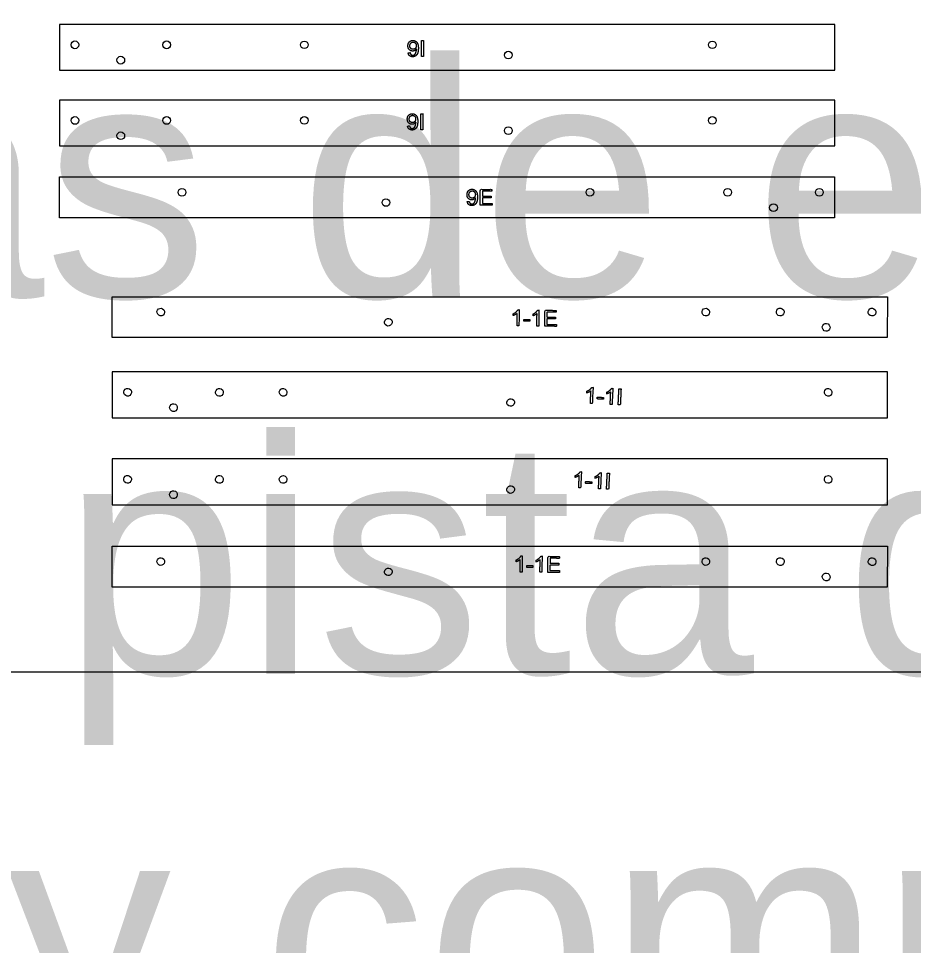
# Model space of a CAD drawing. Header units: millimetres. Extents: x -47944 to 26607, y -7127 to 10342.
# Drawn here: x 19271 to 20241, y -3070 to -2065 of the extents above; entities that cross this region are included whole.
import ezdxf

# ---------------------------------------------------------------- set-up
doc = ezdxf.new("R2010")
doc.units = ezdxf.units.MM
doc.header["$MEASUREMENT"] = 0
doc.layers.add('CNC 18MM', color=7, linetype='Continuous')
doc.layers.add('CORTE', color=5, linetype='Continuous', lineweight=0)
doc.layers.add('MARCADO DE PISTAS', color=1, linetype='Continuous', lineweight=0)

# ---------------------------------------------------------------- blocks, each defined once
blk = doc.blocks.new('BLOCK 173')
at = {"layer": 'CORTE', "color": 255, "lineweight": 5}
blk.add_open_spline([(9.0469, 4.7697), (9.0469, 4.7729), (9.0444, 4.7753), (9.0413, 4.7753), (9.0382, 4.7753), (9.0357, 4.7729), (9.0357, 4.7697), (9.0357, 4.7667), (9.0382, 4.7642), (9.0413, 4.7642), (9.0444, 4.7642), (9.0469, 4.7667), (9.0469, 4.7697), (9.0469, 4.7697), (9.0469, 4.7697), (9.0469, 4.7697)], degree=3, knots=[0, 0, 0, 0, 1, 1, 1, 2, 2, 2, 3, 3, 3, 4, 4, 4, 5, 5, 5, 5], dxfattribs=at)
blk = doc.blocks.new('BLOCK 174')
at = {"layer": 'CORTE', "color": 255, "lineweight": 5}
blk.add_open_spline([(9.3429, 4.9234), (9.3429, 4.9265), (9.3403, 4.929), (9.3373, 4.929), (9.3342, 4.929), (9.3317, 4.9265), (9.3317, 4.9234), (9.3317, 4.9203), (9.3342, 4.9178), (9.3373, 4.9178), (9.3403, 4.9178), (9.3429, 4.9203), (9.3429, 4.9234), (9.3429, 4.9234), (9.3429, 4.9234), (9.3429, 4.9234)], degree=3, knots=[0, 0, 0, 0, 1, 1, 1, 2, 2, 2, 3, 3, 3, 4, 4, 4, 5, 5, 5, 5], dxfattribs=at)
blk = doc.blocks.new('BLOCK 175')
at = {"layer": 'CORTE', "color": 255, "lineweight": 5}
blk.add_open_spline([(9.7378, 5.1686), (9.7378, 5.1718), (9.7353, 5.1742), (9.7322, 5.1742), (9.7291, 5.1742), (9.7267, 5.1718), (9.7267, 5.1686), (9.7267, 5.1656), (9.7291, 5.163), (9.7322, 5.163), (9.7353, 5.163), (9.7378, 5.1656), (9.7378, 5.1686), (9.7378, 5.1686), (9.7378, 5.1686), (9.7378, 5.1686)], degree=3, knots=[0, 0, 0, 0, 1, 1, 1, 2, 2, 2, 3, 3, 3, 4, 4, 4, 5, 5, 5, 5], dxfattribs=at)
blk = doc.blocks.new('BLOCK 176')
at = {"layer": 'CORTE', "color": 255, "lineweight": 5}
blk.add_lwpolyline([(9.981, 5.2692), (8.9986, 4.702), (8.9687, 4.7537), (9.9512, 5.3209), (9.981, 5.2692)], dxfattribs=at)
blk = doc.blocks.new('BLOCK 177')
at = {"layer": 'CORTE', "color": 255, "lineweight": 5}
blk.add_open_spline([(9.8323, 5.2231), (9.8323, 5.2263), (9.8298, 5.2288), (9.8266, 5.2288), (9.8235, 5.2288), (9.821, 5.2263), (9.821, 5.2231), (9.821, 5.22), (9.8235, 5.2175), (9.8266, 5.2175), (9.8298, 5.2175), (9.8323, 5.22), (9.8323, 5.2231), (9.8323, 5.2231), (9.8323, 5.2231), (9.8323, 5.2231)], degree=3, knots=[0, 0, 0, 0, 1, 1, 1, 2, 2, 2, 3, 3, 3, 4, 4, 4, 5, 5, 5, 5], dxfattribs=at)
blk = doc.blocks.new('BLOCK 178')
at = {"layer": 'CORTE', "color": 255, "lineweight": 5}
blk.add_open_spline([(9.9017, 5.2374), (9.9017, 5.2405), (9.8992, 5.243), (9.896, 5.243), (9.8929, 5.243), (9.8903, 5.2405), (9.8903, 5.2374), (9.8903, 5.2342), (9.8929, 5.2317), (9.896, 5.2317), (9.8992, 5.2317), (9.9017, 5.2342), (9.9017, 5.2374), (9.9017, 5.2374), (9.9017, 5.2374), (9.9017, 5.2374)], degree=3, knots=[0, 0, 0, 0, 1, 1, 1, 2, 2, 2, 3, 3, 3, 4, 4, 4, 5, 5, 5, 5], dxfattribs=at)
blk = doc.blocks.new('BLOCK 179')
at = {"layer": 'CORTE', "color": 255, "lineweight": 5}
blk.add_open_spline([(9.9487, 5.2903), (9.9487, 5.2935), (9.9462, 5.296), (9.943, 5.296), (9.9399, 5.296), (9.9373, 5.2935), (9.9373, 5.2903), (9.9373, 5.2872), (9.9399, 5.2847), (9.943, 5.2847), (9.9462, 5.2847), (9.9487, 5.2872), (9.9487, 5.2903), (9.9487, 5.2903), (9.9487, 5.2903), (9.9487, 5.2903)], degree=3, knots=[0, 0, 0, 0, 1, 1, 1, 2, 2, 2, 3, 3, 3, 4, 4, 4, 5, 5, 5, 5], dxfattribs=at)
blk = doc.blocks.new('BLOCK 172')
at = {"layer": 'CORTE'}
for name in ['BLOCK 176', 'BLOCK 179', 'BLOCK 178', 'BLOCK 177', 'BLOCK 175', 'BLOCK 174', 'BLOCK 173']:
    blk.add_blockref(name, (0, 0), dxfattribs=at)
blk = doc.blocks.new('BLOCK 165')
at = {"layer": 'CORTE', "color": 255, "lineweight": 5}
blk.add_open_spline([(8.8336, 5.2893), (8.8336, 5.2924), (8.8311, 5.2949), (8.828, 5.2949), (8.8249, 5.2949), (8.8224, 5.2924), (8.8224, 5.2893), (8.8224, 5.2862), (8.8249, 5.2837), (8.828, 5.2837), (8.8311, 5.2837), (8.8336, 5.2862), (8.8336, 5.2893), (8.8336, 5.2893), (8.8336, 5.2893), (8.8336, 5.2893)], degree=3, knots=[0, 0, 0, 0, 1, 1, 1, 2, 2, 2, 3, 3, 3, 4, 4, 4, 5, 5, 5, 5], dxfattribs=at)
blk = doc.blocks.new('BLOCK 166')
at = {"layer": 'CORTE', "color": 255, "lineweight": 5}
blk.add_open_spline([(9.1295, 5.443), (9.1295, 5.4461), (9.127, 5.4486), (9.1239, 5.4486), (9.1208, 5.4486), (9.1183, 5.4461), (9.1183, 5.443), (9.1183, 5.4399), (9.1208, 5.4373), (9.1239, 5.4373), (9.127, 5.4373), (9.1295, 5.4399), (9.1295, 5.443), (9.1295, 5.443), (9.1295, 5.443), (9.1295, 5.443)], degree=3, knots=[0, 0, 0, 0, 1, 1, 1, 2, 2, 2, 3, 3, 3, 4, 4, 4, 5, 5, 5, 5], dxfattribs=at)
blk = doc.blocks.new('BLOCK 167')
at = {"layer": 'CORTE', "color": 255, "lineweight": 5}
blk.add_open_spline([(9.5245, 5.6882), (9.5245, 5.6913), (9.522, 5.6938), (9.5189, 5.6938), (9.5158, 5.6938), (9.5133, 5.6913), (9.5133, 5.6882), (9.5133, 5.6851), (9.5158, 5.6826), (9.5189, 5.6826), (9.522, 5.6826), (9.5245, 5.6851), (9.5245, 5.6882), (9.5245, 5.6882), (9.5245, 5.6882), (9.5245, 5.6882)], degree=3, knots=[0, 0, 0, 0, 1, 1, 1, 2, 2, 2, 3, 3, 3, 4, 4, 4, 5, 5, 5, 5], dxfattribs=at)
blk = doc.blocks.new('BLOCK 168')
at = {"layer": 'CORTE', "color": 255, "lineweight": 5}
blk.add_lwpolyline([(9.579, 5.7574), (8.5965, 5.1902), (8.6301, 5.132), (9.6126, 5.6992), (9.579, 5.7574)], dxfattribs=at)
blk = doc.blocks.new('BLOCK 169')
at = {"layer": 'CORTE', "color": 255, "lineweight": 5}
blk.add_open_spline([(8.6365, 5.1755), (8.6365, 5.1787), (8.634, 5.1812), (8.6309, 5.1812), (8.6277, 5.1812), (8.6252, 5.1787), (8.6252, 5.1755), (8.6252, 5.1724), (8.6277, 5.1699), (8.6309, 5.1699), (8.634, 5.1699), (8.6365, 5.1724), (8.6365, 5.1755), (8.6365, 5.1755), (8.6365, 5.1755), (8.6365, 5.1755)], degree=3, knots=[0, 0, 0, 0, 1, 1, 1, 2, 2, 2, 3, 3, 3, 4, 4, 4, 5, 5, 5, 5], dxfattribs=at)
blk = doc.blocks.new('BLOCK 170')
at = {"layer": 'CORTE', "color": 255, "lineweight": 5}
blk.add_open_spline([(8.7059, 5.1897), (8.7059, 5.1929), (8.7033, 5.1954), (8.7002, 5.1954), (8.6971, 5.1954), (8.6946, 5.1929), (8.6946, 5.1897), (8.6946, 5.1866), (8.6971, 5.184), (8.7002, 5.184), (8.7033, 5.184), (8.7059, 5.1866), (8.7059, 5.1897), (8.7059, 5.1897), (8.7059, 5.1897), (8.7059, 5.1897)], degree=3, knots=[0, 0, 0, 0, 1, 1, 1, 2, 2, 2, 3, 3, 3, 4, 4, 4, 5, 5, 5, 5], dxfattribs=at)
blk = doc.blocks.new('BLOCK 171')
at = {"layer": 'CORTE', "color": 255, "lineweight": 5}
blk.add_open_spline([(8.7529, 5.2427), (8.7529, 5.2458), (8.7503, 5.2484), (8.7472, 5.2484), (8.744, 5.2484), (8.7415, 5.2458), (8.7415, 5.2427), (8.7415, 5.2395), (8.744, 5.237), (8.7472, 5.237), (8.7503, 5.237), (8.7529, 5.2395), (8.7529, 5.2427), (8.7529, 5.2427), (8.7529, 5.2427), (8.7529, 5.2427)], degree=3, knots=[0, 0, 0, 0, 1, 1, 1, 2, 2, 2, 3, 3, 3, 4, 4, 4, 5, 5, 5, 5], dxfattribs=at)
blk = doc.blocks.new('BLOCK 164')
at = {"layer": 'CORTE'}
for name in ['BLOCK 168', 'BLOCK 167', 'BLOCK 166', 'BLOCK 165', 'BLOCK 171', 'BLOCK 170', 'BLOCK 169']:
    blk.add_blockref(name, (0, 0), dxfattribs=at)
blk = doc.blocks.new('BLOCK 9')
at = {"layer": 'CORTE', "color": 255, "lineweight": 5}
blk.add_open_spline([(-0.465, 3.857), (-0.465, 3.8601), (-0.4675, 3.8626), (-0.4706, 3.8626), (-0.4738, 3.8626), (-0.4763, 3.8601), (-0.4763, 3.857), (-0.4763, 3.8538), (-0.4738, 3.8513), (-0.4706, 3.8513), (-0.4675, 3.8513), (-0.465, 3.8538), (-0.465, 3.857), (-0.465, 3.857), (-0.465, 3.857), (-0.465, 3.857)], degree=3, knots=[0, 0, 0, 0, 1, 1, 1, 2, 2, 2, 3, 3, 3, 4, 4, 4, 5, 5, 5, 5], dxfattribs=at)
blk = doc.blocks.new('BLOCK 10')
at = {"layer": 'CORTE', "color": 255, "lineweight": 5}
blk.add_open_spline([(-0.3978, 3.8794), (-0.3978, 3.8825), (-0.4003, 3.885), (-0.4035, 3.885), (-0.4066, 3.885), (-0.4091, 3.8825), (-0.4091, 3.8794), (-0.4091, 3.8762), (-0.4066, 3.8737), (-0.4035, 3.8737), (-0.4003, 3.8737), (-0.3978, 3.8762), (-0.3978, 3.8794), (-0.3978, 3.8794), (-0.3978, 3.8794), (-0.3978, 3.8794)], degree=3, knots=[0, 0, 0, 0, 1, 1, 1, 2, 2, 2, 3, 3, 3, 4, 4, 4, 5, 5, 5, 5], dxfattribs=at)
blk = doc.blocks.new('BLOCK 12')
at = {"layer": 'CORTE', "color": 255, "lineweight": 5}
blk.add_open_spline([(-0.2131, 3.7037), (-0.2131, 3.7068), (-0.2156, 3.7093), (-0.2187, 3.7093), (-0.2218, 3.7093), (-0.2243, 3.7068), (-0.2243, 3.7037), (-0.2243, 3.7006), (-0.2218, 3.6981), (-0.2187, 3.6981), (-0.2156, 3.6981), (-0.2131, 3.7006), (-0.2131, 3.7037), (-0.2131, 3.7037), (-0.2131, 3.7037), (-0.2131, 3.7037)], degree=3, knots=[0, 0, 0, 0, 1, 1, 1, 2, 2, 2, 3, 3, 3, 4, 4, 4, 5, 5, 5, 5], dxfattribs=at)
blk = doc.blocks.new('BLOCK 13')
at = {"layer": 'CORTE', "color": 255, "lineweight": 5}
blk.add_open_spline([(0.384, 3.7037), (0.384, 3.7068), (0.3815, 3.7093), (0.3784, 3.7093), (0.3753, 3.7093), (0.3728, 3.7068), (0.3728, 3.7037), (0.3728, 3.7006), (0.3753, 3.6981), (0.3784, 3.6981), (0.3815, 3.6981), (0.384, 3.7006), (0.384, 3.7037), (0.384, 3.7037), (0.384, 3.7037), (0.384, 3.7037)], degree=3, knots=[0, 0, 0, 0, 1, 1, 1, 2, 2, 2, 3, 3, 3, 4, 4, 4, 5, 5, 5, 5], dxfattribs=at)
blk = doc.blocks.new('BLOCK 14')
at = {"layer": 'CORTE', "color": 255, "lineweight": 5}
blk.add_open_spline([(0.0854, 3.6888), (0.0854, 3.6919), (0.0829, 3.6943), (0.0798, 3.6943), (0.0768, 3.6943), (0.0743, 3.6919), (0.0743, 3.6888), (0.0743, 3.6857), (0.0768, 3.6832), (0.0798, 3.6832), (0.0829, 3.6832), (0.0854, 3.6857), (0.0854, 3.6888), (0.0854, 3.6888), (0.0854, 3.6888), (0.0854, 3.6888)], degree=3, knots=[0, 0, 0, 0, 1, 1, 1, 2, 2, 2, 3, 3, 3, 4, 4, 4, 5, 5, 5, 5], dxfattribs=at)
blk = doc.blocks.new('BLOCK 15')
at = {"layer": 'CORTE', "color": 255, "lineweight": 5}
blk.add_lwpolyline([(-0.3978, 3.6664), (-0.3978, 3.7261), (0.7366, 3.7261), (0.7366, 3.6664), (-0.3978, 3.6664)], dxfattribs=at)
blk = doc.blocks.new('BLOCK 16')
at = {"layer": 'CORTE', "color": 255, "lineweight": 5}
blk.add_open_spline([(0.5856, 3.7037), (0.5856, 3.7068), (0.583, 3.7094), (0.5799, 3.7094), (0.5768, 3.7094), (0.5742, 3.7068), (0.5742, 3.7037), (0.5742, 3.7006), (0.5768, 3.698), (0.5799, 3.698), (0.583, 3.698), (0.5856, 3.7006), (0.5856, 3.7037), (0.5856, 3.7037), (0.5856, 3.7037), (0.5856, 3.7037)], degree=3, knots=[0, 0, 0, 0, 1, 1, 1, 2, 2, 2, 3, 3, 3, 4, 4, 4, 5, 5, 5, 5], dxfattribs=at)
blk = doc.blocks.new('BLOCK 17')
at = {"layer": 'CORTE', "color": 255, "lineweight": 5}
blk.add_open_spline([(0.6527, 3.6813), (0.6527, 3.6844), (0.6502, 3.687), (0.6471, 3.687), (0.6439, 3.687), (0.6414, 3.6844), (0.6414, 3.6813), (0.6414, 3.6782), (0.6439, 3.6756), (0.6471, 3.6756), (0.6502, 3.6756), (0.6527, 3.6782), (0.6527, 3.6813), (0.6527, 3.6813), (0.6527, 3.6813), (0.6527, 3.6813)], degree=3, knots=[0, 0, 0, 0, 1, 1, 1, 2, 2, 2, 3, 3, 3, 4, 4, 4, 5, 5, 5, 5], dxfattribs=at)
blk = doc.blocks.new('BLOCK 18')
at = {"layer": 'CORTE', "color": 255, "lineweight": 5}
blk.add_open_spline([(0.7199, 3.7037), (0.7199, 3.7068), (0.7174, 3.7094), (0.7142, 3.7094), (0.7111, 3.7094), (0.7086, 3.7068), (0.7086, 3.7037), (0.7086, 3.7006), (0.7111, 3.698), (0.7142, 3.698), (0.7174, 3.698), (0.7199, 3.7006), (0.7199, 3.7037), (0.7199, 3.7037), (0.7199, 3.7037), (0.7199, 3.7037)], degree=3, knots=[0, 0, 0, 0, 1, 1, 1, 2, 2, 2, 3, 3, 3, 4, 4, 4, 5, 5, 5, 5], dxfattribs=at)
blk = doc.blocks.new('BLOCK 11')
at = {"layer": 'CORTE'}
for name in ['BLOCK 15', 'BLOCK 12', 'BLOCK 13', 'BLOCK 16', 'BLOCK 18', 'BLOCK 14', 'BLOCK 17']:
    blk.add_blockref(name, (0, 0), dxfattribs=at)
blk = doc.blocks.new('BLOCK 5')
at = {"layer": 'CORTE', "color": 255, "lineweight": 5}
blk.add_open_spline([(-0.1964, 3.8794), (-0.1964, 3.8824), (-0.1989, 3.8849), (-0.202, 3.8849), (-0.2051, 3.8849), (-0.2076, 3.8824), (-0.2076, 3.8794), (-0.2076, 3.8763), (-0.2051, 3.8738), (-0.202, 3.8738), (-0.1989, 3.8738), (-0.1964, 3.8763), (-0.1964, 3.8794), (-0.1964, 3.8794), (-0.1964, 3.8794), (-0.1964, 3.8794)], degree=3, knots=[0, 0, 0, 0, 1, 1, 1, 2, 2, 2, 3, 3, 3, 4, 4, 4, 5, 5, 5, 5], dxfattribs=at)
blk = doc.blocks.new('BLOCK 7')
at = {"layer": 'CORTE', "color": 255, "lineweight": 5}
blk.add_open_spline([(0.1022, 3.8644), (0.1022, 3.8675), (0.0997, 3.87), (0.0966, 3.87), (0.0935, 3.87), (0.091, 3.8675), (0.091, 3.8644), (0.091, 3.8613), (0.0935, 3.8588), (0.0966, 3.8588), (0.0997, 3.8588), (0.1022, 3.8613), (0.1022, 3.8644), (0.1022, 3.8644), (0.1022, 3.8644), (0.1022, 3.8644)], degree=3, knots=[0, 0, 0, 0, 1, 1, 1, 2, 2, 2, 3, 3, 3, 4, 4, 4, 5, 5, 5, 5], dxfattribs=at)
blk = doc.blocks.new('BLOCK 6')
at = {"layer": 'CORTE', "color": 255, "lineweight": 5}
blk.add_open_spline([(0.4007, 3.8794), (0.4007, 3.8824), (0.3982, 3.8849), (0.3951, 3.8849), (0.392, 3.8849), (0.3895, 3.8824), (0.3895, 3.8794), (0.3895, 3.8763), (0.392, 3.8738), (0.3951, 3.8738), (0.3982, 3.8738), (0.4007, 3.8763), (0.4007, 3.8794), (0.4007, 3.8794), (0.4007, 3.8794), (0.4007, 3.8794)], degree=3, knots=[0, 0, 0, 0, 1, 1, 1, 2, 2, 2, 3, 3, 3, 4, 4, 4, 5, 5, 5, 5], dxfattribs=at)
blk = doc.blocks.new('BLOCK 8')
at = {"layer": 'CORTE', "color": 255, "lineweight": 5}
blk.add_open_spline([(-0.5322, 3.8794), (-0.5322, 3.8825), (-0.5347, 3.885), (-0.5378, 3.885), (-0.541, 3.885), (-0.5435, 3.8825), (-0.5435, 3.8794), (-0.5435, 3.8762), (-0.541, 3.8737), (-0.5378, 3.8737), (-0.5347, 3.8737), (-0.5322, 3.8762), (-0.5322, 3.8794), (-0.5322, 3.8794), (-0.5322, 3.8794), (-0.5322, 3.8794)], degree=3, knots=[0, 0, 0, 0, 1, 1, 1, 2, 2, 2, 3, 3, 3, 4, 4, 4, 5, 5, 5, 5], dxfattribs=at)

msp = doc.modelspace()

# ---------------------------------------------------------------- linework, layer by layer
at = {"layer": 'CORTE', "color": 255, "lineweight": 5}
for p, q in [((20156.042, -2071.17), (19315.655, -2071.17)), ((19315.655, -2071.17), (19315.655, -2120.937)), ((20156.042, -2120.937), (20156.042, -2071.17)), ((19315.655, -2120.937), (20156.042, -2120.937)), ((20156.042, -2153.119), (19315.655, -2153.119)), ((19315.655, -2153.119), (19315.655, -2202.886)), ((20156.042, -2202.886), (20156.042, -2153.119)), ((19315.655, -2202.886), (20156.042, -2202.886))]:
    msp.add_line(p, q, dxfattribs=at)
at = {"layer": 'MARCADO DE PISTAS'}
msp.add_lwpolyline([(18272.025, -2772.893), (20712.025, -2772.893), (20712.025, -1552.893), (18272.025, -1552.893), (18272.025, -2772.893)], dxfattribs=at)
at = {"layer": 'MARCADO DE PISTAS', "color": 255}
for points, knots in [([(19693.611, -2101.955), (19693.87, -2103.999), (19695.151, -2105.128), (19696.432, -2106.256), (19698.454, -2106.256), (19700.359, -2106.256), (19701.775, -2105.226), (19703.191, -2104.196), (19703.908, -2102.224), (19704.625, -2100.252), (19704.625, -2096.925), (19704.625, -2093.727), (19703.903, -2092.04), (19703.18, -2090.352), (19701.787, -2089.44), (19700.395, -2088.528), (19698.713, -2088.528), (19696.387, -2088.528), (19694.842, -2090.137), (19693.296, -2091.747), (19693.296, -2094.386), (19693.296, -2096.943), (19694.779, -2098.505), (19696.263, -2100.067), (19698.407, -2100.067), (19699.69, -2100.067), (19700.791, -2099.437), (19701.891, -2098.807), (19702.527, -2097.794), (19702.539, -2098.076), (19702.539, -2098.217), (19702.539, -2099.536), (19702.223, -2100.809), (19701.908, -2102.082), (19701.468, -2102.83), (19701.028, -2103.578), (19700.271, -2104.026), (19699.515, -2104.473), (19698.546, -2104.473), (19697.413, -2104.473), (19696.69, -2103.826), (19695.966, -2103.18), (19695.709, -2101.746), (19694.66, -2101.85), (19693.611, -2101.955)], [-22, -22, -22, -21, -21, -20, -20, -19, -19, -18, -18, -17, -17, -16, -16, -15, -15, -14, -14, -13, -13, -12, -12, -11, -11, -10, -10, -9, -9, -8, -8, -7, -7, -6, -6, -5, -5, -4, -4, -3, -3, -2, -2, -1, -1, 0, 0, 0]), ([(19707.877, -2105.942), (19709.031, -2105.942), (19710.185, -2105.942), (19710.185, -2097.287), (19710.185, -2088.633), (19709.031, -2088.633), (19707.877, -2088.633), (19707.877, -2097.287), (19707.877, -2105.942)], [-4, -4, -4, -3, -3, -2, -2, -1, -1, 0, 0, 0]), ([(19702.318, -2094.286), (19702.318, -2092.458), (19701.357, -2091.385), (19700.397, -2090.311), (19698.957, -2090.311), (19697.471, -2090.311), (19696.432, -2091.467), (19695.394, -2092.622), (19695.394, -2094.463), (19695.394, -2096.115), (19696.378, -2097.147), (19697.363, -2098.179), (19698.898, -2098.179), (19700.392, -2098.179), (19701.355, -2097.147), (19702.318, -2096.115), (19702.318, -2094.286)], [0, 0, 0, 1, 1, 2, 2, 3, 3, 4, 4, 5, 5, 6, 6, 7, 7, 8, 8, 8]), ([(19692.954, -2181.351), (19693.213, -2183.395), (19694.494, -2184.524), (19695.775, -2185.652), (19697.798, -2185.652), (19699.703, -2185.652), (19701.119, -2184.622), (19702.535, -2183.592), (19703.252, -2181.62), (19703.969, -2179.648), (19703.969, -2176.321), (19703.969, -2173.123), (19703.246, -2171.436), (19702.523, -2169.748), (19701.131, -2168.836), (19699.739, -2167.924), (19698.057, -2167.924), (19695.731, -2167.924), (19694.185, -2169.534), (19692.64, -2171.143), (19692.64, -2173.782), (19692.64, -2176.339), (19694.123, -2177.901), (19695.606, -2179.463), (19697.75, -2179.463), (19699.034, -2179.463), (19700.134, -2178.833), (19701.235, -2178.203), (19701.871, -2177.19), (19701.883, -2177.472), (19701.883, -2177.613), (19701.883, -2178.932), (19701.567, -2180.205), (19701.252, -2181.478), (19700.811, -2182.226), (19700.371, -2182.974), (19699.615, -2183.422), (19698.858, -2183.869), (19697.89, -2183.869), (19696.757, -2183.869), (19696.033, -2183.222), (19695.31, -2182.576), (19695.052, -2181.142), (19694.003, -2181.247), (19692.954, -2181.351)], [-22, -22, -22, -21, -21, -20, -20, -19, -19, -18, -18, -17, -17, -16, -16, -15, -15, -14, -14, -13, -13, -12, -12, -11, -11, -10, -10, -9, -9, -8, -8, -7, -7, -6, -6, -5, -5, -4, -4, -3, -3, -2, -2, -1, -1, 0, 0, 0]), ([(19701.661, -2173.682), (19701.661, -2171.855), (19700.701, -2170.781), (19699.74, -2169.707), (19698.301, -2169.707), (19696.815, -2169.707), (19695.776, -2170.863), (19694.738, -2172.018), (19694.738, -2173.859), (19694.738, -2175.511), (19695.722, -2176.543), (19696.706, -2177.575), (19698.242, -2177.575), (19699.735, -2177.575), (19700.698, -2176.543), (19701.661, -2175.511), (19701.661, -2173.682)], [0, 0, 0, 1, 1, 2, 2, 3, 3, 4, 4, 5, 5, 6, 6, 7, 7, 8, 8, 8]), ([(19707.221, -2185.338), (19708.375, -2185.338), (19709.529, -2185.338), (19709.529, -2176.683), (19709.529, -2168.029), (19708.375, -2168.029), (19707.221, -2168.029), (19707.221, -2176.683), (19707.221, -2185.338)], [-4, -4, -4, -3, -3, -2, -2, -1, -1, 0, 0, 0])]:
    msp.add_open_spline(points, degree=2, knots=knots, dxfattribs=at)
at = {"layer": 'MARCADO DE PISTAS'}
for points, knots in [([(19757.708, -2263.261), (19757.967, -2265.305), (19759.248, -2266.434), (19760.529, -2267.562), (19762.552, -2267.562), (19764.457, -2267.562), (19765.873, -2266.532), (19767.289, -2265.502), (19768.006, -2263.53), (19768.723, -2261.558), (19768.723, -2258.231), (19768.723, -2255.033), (19768, -2253.346), (19767.278, -2251.658), (19765.885, -2250.746), (19764.493, -2249.834), (19762.811, -2249.834), (19760.485, -2249.834), (19758.939, -2251.443), (19757.394, -2253.053), (19757.394, -2255.692), (19757.394, -2258.249), (19758.877, -2259.811), (19760.361, -2261.373), (19762.504, -2261.373), (19763.788, -2261.373), (19764.889, -2260.743), (19765.989, -2260.113), (19766.625, -2259.1), (19766.637, -2259.381), (19766.637, -2259.522), (19766.637, -2260.842), (19766.321, -2262.115), (19766.006, -2263.387), (19765.565, -2264.136), (19765.125, -2264.884), (19764.369, -2265.331), (19763.613, -2265.779), (19762.644, -2265.779), (19761.511, -2265.779), (19760.788, -2265.132), (19760.064, -2264.486), (19759.807, -2263.051), (19758.757, -2263.156), (19757.708, -2263.261)], [-22, -22, -22, -21, -21, -20, -20, -19, -19, -18, -18, -17, -17, -16, -16, -15, -15, -14, -14, -13, -13, -12, -12, -11, -11, -10, -10, -9, -9, -8, -8, -7, -7, -6, -6, -5, -5, -4, -4, -3, -3, -2, -2, -1, -1, 0, 0, 0]), ([(19771.765, -2267.248), (19778.164, -2267.248), (19784.563, -2267.248), (19784.563, -2266.251), (19784.563, -2265.254), (19779.318, -2265.254), (19774.073, -2265.254), (19774.073, -2262.265), (19774.073, -2259.275), (19778.794, -2259.275), (19783.514, -2259.275), (19783.514, -2258.278), (19783.514, -2257.282), (19778.794, -2257.282), (19774.073, -2257.282), (19774.073, -2254.607), (19774.073, -2251.932), (19779.109, -2251.932), (19784.144, -2251.932), (19784.144, -2250.935), (19784.144, -2249.939), (19777.955, -2249.939), (19771.765, -2249.939), (19771.765, -2258.593), (19771.765, -2267.248)], [-12, -12, -12, -11, -11, -10, -10, -9, -9, -8, -8, -7, -7, -6, -6, -5, -5, -4, -4, -3, -3, -2, -2, -1, -1, 0, 0, 0]), ([(19766.415, -2255.592), (19766.415, -2253.764), (19765.455, -2252.691), (19764.494, -2251.617), (19763.055, -2251.617), (19761.569, -2251.617), (19760.53, -2252.773), (19759.492, -2253.928), (19759.492, -2255.769), (19759.492, -2257.421), (19760.476, -2258.453), (19761.46, -2259.485), (19762.996, -2259.485), (19764.489, -2259.485), (19765.452, -2258.453), (19766.415, -2257.421), (19766.415, -2255.592)], [0, 0, 0, 1, 1, 2, 2, 3, 3, 4, 4, 5, 5, 6, 6, 7, 7, 8, 8, 8]), ([(19813.705, -2397.936), (19813.815, -2389.23), (19813.925, -2380.523), (19813.249, -2380.515), (19812.573, -2380.506), (19812, -2381.624), (19810.64, -2382.801), (19809.28, -2383.979), (19807.471, -2384.796), (19807.458, -2385.825), (19807.445, -2386.854), (19808.453, -2386.5), (19809.723, -2385.782), (19810.992, -2385.065), (19811.778, -2384.342), (19811.693, -2391.126), (19811.607, -2397.909), (19812.656, -2397.922), (19813.705, -2397.936)], [-9, -9, -9, -8, -8, -7, -7, -6, -6, -5, -5, -4, -4, -3, -3, -2, -2, -1, -1, 0, 0, 0]), ([(19835.208, -2398.208), (19835.318, -2389.502), (19835.428, -2380.795), (19834.752, -2380.787), (19834.076, -2380.778), (19833.503, -2381.896), (19832.143, -2383.073), (19830.783, -2384.251), (19828.975, -2385.068), (19828.961, -2386.097), (19828.948, -2387.126), (19829.956, -2386.772), (19831.226, -2386.054), (19832.495, -2385.337), (19833.282, -2384.614), (19833.196, -2391.398), (19833.11, -2398.181), (19834.159, -2398.195), (19835.208, -2398.208)], [-9, -9, -9, -8, -8, -7, -7, -6, -6, -5, -5, -4, -4, -3, -3, -2, -2, -1, -1, 0, 0, 0]), ([(19841.606, -2398.289), (19848.005, -2398.37), (19854.403, -2398.451), (19854.416, -2397.454), (19854.429, -2396.458), (19849.184, -2396.391), (19843.939, -2396.325), (19843.977, -2393.335), (19844.015, -2390.346), (19848.735, -2390.406), (19853.455, -2390.465), (19853.468, -2389.469), (19853.481, -2388.472), (19848.76, -2388.413), (19844.04, -2388.353), (19844.074, -2385.678), (19844.108, -2383.003), (19849.143, -2383.067), (19854.178, -2383.131), (19854.19, -2382.134), (19854.203, -2381.138), (19848.014, -2381.06), (19841.825, -2380.981), (19841.716, -2389.635), (19841.606, -2398.289)], [-12, -12, -12, -11, -11, -10, -10, -9, -9, -8, -8, -7, -7, -6, -6, -5, -5, -4, -4, -3, -3, -2, -2, -1, -1, 0, 0, 0]), ([(19818.909, -2392.861), (19822.214, -2392.903), (19825.518, -2392.945), (19825.53, -2391.948), (19825.543, -2390.952), (19822.239, -2390.91), (19818.935, -2390.868), (19818.922, -2391.864), (19818.909, -2392.861)], [-4, -4, -4, -3, -3, -2, -2, -1, -1, 0, 0, 0]), ([(19893.198, -2482.029), (19893.627, -2473.333), (19894.057, -2464.636), (19893.381, -2464.603), (19892.706, -2464.57), (19892.092, -2465.665), (19890.69, -2466.792), (19889.288, -2467.92), (19887.451, -2468.669), (19887.4, -2469.697), (19887.349, -2470.725), (19888.369, -2470.408), (19889.664, -2469.738), (19890.96, -2469.067), (19891.772, -2468.374), (19891.437, -2475.15), (19891.103, -2481.926), (19892.151, -2481.977), (19893.198, -2482.029)], [-9, -9, -9, -8, -8, -7, -7, -6, -6, -5, -5, -4, -4, -3, -3, -2, -2, -1, -1, 0, 0, 0]), ([(19914.677, -2483.089), (19915.106, -2474.393), (19915.535, -2465.696), (19914.86, -2465.663), (19914.185, -2465.63), (19913.571, -2466.725), (19912.169, -2467.852), (19910.767, -2468.979), (19908.93, -2469.729), (19908.879, -2470.757), (19908.828, -2471.785), (19909.848, -2471.468), (19911.143, -2470.797), (19912.438, -2470.127), (19913.25, -2469.433), (19912.916, -2476.209), (19912.582, -2482.985), (19913.629, -2483.037), (19914.677, -2483.089)], [-9, -9, -9, -8, -8, -7, -7, -6, -6, -5, -5, -4, -4, -3, -3, -2, -2, -1, -1, 0, 0, 0]), ([(19921.278, -2483.415), (19922.431, -2483.471), (19923.583, -2483.528), (19924.01, -2474.884), (19924.436, -2466.24), (19923.284, -2466.184), (19922.131, -2466.127), (19921.705, -2474.771), (19921.278, -2483.415)], [-4, -4, -4, -3, -3, -2, -2, -1, -1, 0, 0, 0]), ([(19898.586, -2477.148), (19901.886, -2477.311), (19905.186, -2477.474), (19905.236, -2476.479), (19905.285, -2475.483), (19901.984, -2475.32), (19898.684, -2475.158), (19898.635, -2476.153), (19898.586, -2477.148)], [-4, -4, -4, -3, -3, -2, -2, -1, -1, 0, 0, 0]), ([(19880.573, -2573.48), (19881.002, -2564.784), (19881.431, -2556.088), (19880.756, -2556.054), (19880.081, -2556.021), (19879.467, -2557.116), (19878.065, -2558.244), (19876.663, -2559.371), (19874.826, -2560.12), (19874.775, -2561.148), (19874.724, -2562.176), (19875.744, -2561.859), (19877.039, -2561.189), (19878.334, -2560.518), (19879.146, -2559.825), (19878.812, -2566.601), (19878.478, -2573.377), (19879.525, -2573.428), (19880.573, -2573.48)], [-9, -9, -9, -8, -8, -7, -7, -6, -6, -5, -5, -4, -4, -3, -3, -2, -2, -1, -1, 0, 0, 0]), ([(19902.052, -2574.54), (19902.481, -2565.844), (19902.91, -2557.147), (19902.235, -2557.114), (19901.56, -2557.081), (19900.946, -2558.176), (19899.544, -2559.303), (19898.142, -2560.431), (19896.304, -2561.18), (19896.254, -2562.208), (19896.203, -2563.236), (19897.223, -2562.919), (19898.518, -2562.249), (19899.813, -2561.578), (19900.625, -2560.885), (19900.291, -2567.661), (19899.957, -2574.437), (19901.004, -2574.488), (19902.052, -2574.54)], [-9, -9, -9, -8, -8, -7, -7, -6, -6, -5, -5, -4, -4, -3, -3, -2, -2, -1, -1, 0, 0, 0]), ([(19908.653, -2574.866), (19909.805, -2574.923), (19910.958, -2574.979), (19911.384, -2566.336), (19911.811, -2557.692), (19910.658, -2557.635), (19909.506, -2557.578), (19909.079, -2566.222), (19908.653, -2574.866)], [-4, -4, -4, -3, -3, -2, -2, -1, -1, 0, 0, 0]), ([(19885.961, -2568.599), (19889.261, -2568.762), (19892.561, -2568.925), (19892.61, -2567.93), (19892.66, -2566.934), (19889.359, -2566.772), (19886.059, -2566.609), (19886.01, -2567.604), (19885.961, -2568.599)], [-4, -4, -4, -3, -3, -2, -2, -1, -1, 0, 0, 0]), ([(19817.048, -2664.738), (19817.158, -2656.032), (19817.268, -2647.325), (19816.592, -2647.317), (19815.916, -2647.308), (19815.343, -2648.425), (19813.983, -2649.603), (19812.623, -2650.781), (19810.814, -2651.597), (19810.801, -2652.627), (19810.788, -2653.656), (19811.796, -2653.302), (19813.066, -2652.584), (19814.335, -2651.867), (19815.121, -2651.144), (19815.035, -2657.927), (19814.95, -2664.711), (19815.999, -2664.724), (19817.048, -2664.738)], [-9, -9, -9, -8, -8, -7, -7, -6, -6, -5, -5, -4, -4, -3, -3, -2, -2, -1, -1, 0, 0, 0]), ([(19838.551, -2665.01), (19838.661, -2656.304), (19838.771, -2647.597), (19838.095, -2647.589), (19837.419, -2647.58), (19836.846, -2648.698), (19835.486, -2649.875), (19834.126, -2651.053), (19832.317, -2651.87), (19832.304, -2652.899), (19832.291, -2653.928), (19833.299, -2653.574), (19834.569, -2652.856), (19835.838, -2652.139), (19836.625, -2651.416), (19836.539, -2658.2), (19836.453, -2664.983), (19837.502, -2664.996), (19838.551, -2665.01)], [-9, -9, -9, -8, -8, -7, -7, -6, -6, -5, -5, -4, -4, -3, -3, -2, -2, -1, -1, 0, 0, 0]), ([(19844.949, -2665.091), (19851.348, -2665.172), (19857.746, -2665.253), (19857.759, -2664.256), (19857.772, -2663.26), (19852.527, -2663.193), (19847.282, -2663.127), (19847.32, -2660.137), (19847.358, -2657.148), (19852.078, -2657.208), (19856.798, -2657.267), (19856.811, -2656.271), (19856.823, -2655.274), (19852.103, -2655.215), (19847.383, -2655.155), (19847.417, -2652.48), (19847.451, -2649.805), (19852.486, -2649.869), (19857.521, -2649.933), (19857.533, -2648.936), (19857.546, -2647.94), (19851.357, -2647.861), (19845.168, -2647.783), (19845.059, -2656.437), (19844.949, -2665.091)], [-12, -12, -12, -11, -11, -10, -10, -9, -9, -8, -8, -7, -7, -6, -6, -5, -5, -4, -4, -3, -3, -2, -2, -1, -1, 0, 0, 0]), ([(19822.252, -2659.663), (19825.557, -2659.705), (19828.861, -2659.747), (19828.873, -2658.75), (19828.886, -2657.754), (19825.582, -2657.712), (19822.278, -2657.67), (19822.265, -2658.666), (19822.252, -2659.663)], [-4, -4, -4, -3, -3, -2, -2, -1, -1, 0, 0, 0])]:
    msp.add_open_spline(points, degree=2, knots=knots, dxfattribs=at)

# ---------------------------------------------------------------- block references
at = {"layer": 'CORTE', "xscale": 740.8080355572284, "yscale": 740.8080355572284, "zscale": 740.8080355572285, "rotation": -29.99953168317249}
for name, p in [('BLOCK 172', (11858.001, -2094.126)), ('BLOCK 164', (11935.118, -2593.502)), ('BLOCK 164', (11935.118, -2687.863)), ('BLOCK 172', (11858.001, -2364.656))]:
    msp.add_blockref(name, p, dxfattribs=at)
at = {"layer": 'CORTE', "color": 255, "xscale": 740.8080355572285, "yscale": 740.8080355572285, "zscale": 740.8080355572285}
for name, p in [('BLOCK 8', (19730.656, -4967.162)), ('BLOCK 10', (19730.656, -4967.162)), ('BLOCK 5', (19730.656, -4967.162)), ('BLOCK 6', (19730.656, -4967.162)), ('BLOCK 9', (19730.656, -4967.162)), ('BLOCK 7', (19730.656, -4967.162)), ('BLOCK 8', (19730.656, -5049.111)), ('BLOCK 10', (19730.656, -5049.111)), ('BLOCK 5', (19730.656, -5049.111)), ('BLOCK 6', (19730.656, -5049.111)), ('BLOCK 9', (19730.656, -5049.111)), ('BLOCK 7', (19730.656, -5049.111))]:
    msp.add_blockref(name, p, dxfattribs=at)
at = {"layer": 'CORTE', "xscale": 740.8080355572285, "yscale": 740.8080355572285, "zscale": 740.8080355572285}
msp.add_blockref('BLOCK 11', (19610.349, -4996.875), dxfattribs=at)

# ---------------------------------------------------------------- texts
at = {"layer": 'CNC 18MM', "insert": (16101.032, -4004.419), "char_height": 254.21687, "width": 7185.45507, "attachment_point": 7, "line_spacing_factor": 0.963855}
msp.add_mtext('\\fArial;El conjunto de piezas de estas dos planchas \\Pconforman una sola pista del Nerdy Derby. \\PPara un Nerdy Derby completo\\Phay que hacer tres pistas:\\P- 6 tableros de 2440x1220', dxfattribs=at)

doc.saveas('drawing.dxf')
